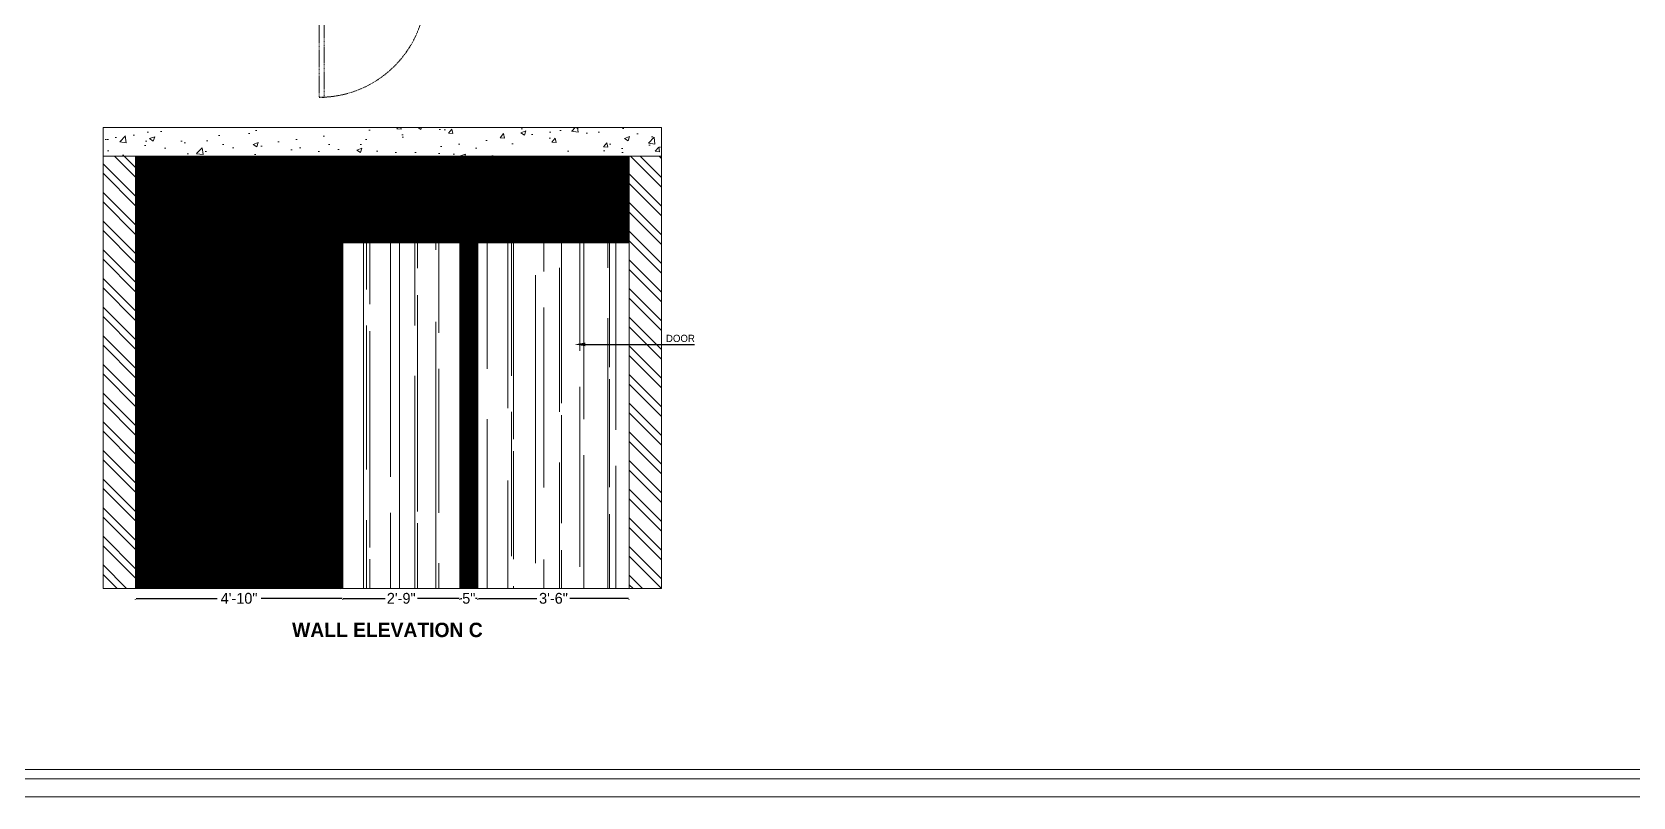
# Model space of a CAD drawing. Header units: inches. Extents: x 15448 to 46480, y -8154 to 0.
# Drawn here: x 22187.5 to 22631.8, y -4991.8 to -4779.5 of the extents above; entities that cross this region are included whole.
import ezdxf
from ezdxf import colors
from ezdxf.entities.mleader import LeaderData, LeaderLine
from ezdxf.math import Vec2, Vec3

# ---------------------------------------------------------------- set-up
doc = ezdxf.new("R2010")
doc.units = ezdxf.units.IN
doc.header["$MEASUREMENT"] = 0
doc.linetypes.add('DASHED2', pattern=[0.375, 0.25, -0.125])
doc.linetypes.add('HIDDEN', pattern=[0.375, 0.25, -0.125])
for name, color, linetype in [('A-Door-Swing', 8, 'HIDDEN'), ('furni', 253, 'Continuous'), ('IEL-HATCH-002', 7, 'Continuous')]:
    doc.layers.add(name, color=color, linetype=linetype)
doc.styles.add('b.k', font='verdana.ttf')
doc.styles.add('HEMI', font='stylu.ttf')
doc.styles.get("Standard").update_dxf_attribs({"font": 'arial.ttf'})
doc.dimstyles.new('STANDARD$0', dxfattribs={"dimscale": 0, "dimtxt": 6, "dimasz": 3, "dimexe": 2, "dimexo": 2, "dimgap": 0, "dimtad": 0, "dimtih": 1, "dimtoh": 1, "dimdec": 1, "dimzin": 0, "dimdsep": 46, "dimlunit": 4, "dimtxsty": 'b.k', "dimcen": 2.5, "dimclrd": 256, "dimclre": 256, "dimclrt": 256, "dimadec": 0, "dimazin": 0, "dimtfac": 1, "dimtdec": 1, "dimtofl": 0, "dimtmove": 2, "dimatfit": 2, "dimfxl": 1, "dimfrac": 2, "dimtolj": 1, "dimtzin": 0, "dimlwd": 9, "dimlwe": 9, "dimarcsym": 0})

# ---------------------------------------------------------------- blocks, each defined once
blk = doc.blocks.new('*D680')
at = {"color": 254, "lineweight": -2, "transparency": 16777216}
for p, q in [((22216.25, -4936.97), (22216.25, -4936.88)), ((22273.75, -4936.97), (22273.75, -4936.88))]:
    blk.add_line(p, q, dxfattribs=at)
at = {"color": 5, "lineweight": -2, "transparency": 16777216}
for p, q in [((22216.43, -4936.7), (22238.88, -4936.7)), ((22273.57, -4936.7), (22251.12, -4936.7))]:
    blk.add_line(p, q, dxfattribs=at)
at = {"color": 5, "transparency": 16777216}
for points in [[(22216.43, -4936.67), (22216.43, -4936.73), (22216.25, -4936.7)], [(22273.57, -4936.67), (22273.57, -4936.73), (22273.75, -4936.7)]]:
    blk.add_solid(points, dxfattribs=at)
at = {"layer": 'Defpoints', "color": 0, "transparency": 16777216}
for p in [(22216.25, -4933.97), (22273.75, -4933.97), (22273.75, -4936.7)]:
    blk.add_point(p, dxfattribs=at)
at = {"color": 5, "lineweight": 5, "transparency": 16777216, "insert": (22245, -4936.7), "char_height": 3, "attachment_point": 5, "style": 'HEMI'}
blk.add_mtext('\\A1;4\'-10"', dxfattribs=at)
blk = doc.blocks.new('*D681')
at = {"color": 254, "lineweight": -2, "transparency": 16777216}
for p, q in [((22273.75, -4936.97), (22273.75, -4936.88)), ((22306.25, -4936.97), (22306.25, -4936.88))]:
    blk.add_line(p, q, dxfattribs=at)
at = {"color": 5, "lineweight": -2, "transparency": 16777216}
for p, q in [((22273.93, -4936.7), (22285.51, -4936.7)), ((22306.07, -4936.7), (22294.49, -4936.7))]:
    blk.add_line(p, q, dxfattribs=at)
at = {"color": 5, "transparency": 16777216}
for points in [[(22273.93, -4936.67), (22273.93, -4936.73), (22273.75, -4936.7)], [(22306.07, -4936.67), (22306.07, -4936.73), (22306.25, -4936.7)]]:
    blk.add_solid(points, dxfattribs=at)
at = {"layer": 'Defpoints', "color": 0, "transparency": 16777216}
for p in [(22273.75, -4933.97), (22306.25, -4933.97), (22306.25, -4936.7)]:
    blk.add_point(p, dxfattribs=at)
at = {"color": 5, "lineweight": 5, "transparency": 16777216, "insert": (22290, -4936.7), "char_height": 3, "attachment_point": 5, "style": 'HEMI'}
blk.add_mtext('\\A1;2\'-9"', dxfattribs=at)
blk = doc.blocks.new('*D682')
at = {"color": 254, "lineweight": -2, "transparency": 16777216}
for p, q in [((22306.25, -4936.97), (22306.25, -4936.88)), ((22311.25, -4936.97), (22311.25, -4936.88))]:
    blk.add_line(p, q, dxfattribs=at)
at = {"color": 5, "lineweight": -2, "transparency": 16777216}
for p, q in [((22306.43, -4936.7), (22306.86, -4936.7)), ((22311.07, -4936.7), (22310.65, -4936.7))]:
    blk.add_line(p, q, dxfattribs=at)
at = {"color": 5, "transparency": 16777216}
for points in [[(22306.43, -4936.67), (22306.43, -4936.73), (22306.25, -4936.7)], [(22311.07, -4936.67), (22311.07, -4936.73), (22311.25, -4936.7)]]:
    blk.add_solid(points, dxfattribs=at)
at = {"layer": 'Defpoints', "color": 0, "transparency": 16777216}
for p in [(22306.25, -4933.97), (22311.25, -4933.97), (22311.25, -4936.7)]:
    blk.add_point(p, dxfattribs=at)
at = {"color": 5, "lineweight": 5, "transparency": 16777216, "insert": (22308.75, -4936.7), "char_height": 3, "attachment_point": 5, "style": 'HEMI'}
blk.add_mtext('\\A1;5"', dxfattribs=at)
blk = doc.blocks.new('*D683')
at = {"color": 254, "lineweight": -2, "transparency": 16777216}
for p, q in [((22311.25, -4936.97), (22311.25, -4936.88)), ((22353.25, -4936.97), (22353.25, -4936.88))]:
    blk.add_line(p, q, dxfattribs=at)
at = {"color": 5, "lineweight": -2, "transparency": 16777216}
for p, q in [((22311.43, -4936.7), (22327.67, -4936.7)), ((22353.07, -4936.7), (22336.83, -4936.7))]:
    blk.add_line(p, q, dxfattribs=at)
at = {"color": 5, "transparency": 16777216}
for points in [[(22311.43, -4936.67), (22311.43, -4936.73), (22311.25, -4936.7)], [(22353.07, -4936.67), (22353.07, -4936.73), (22353.25, -4936.7)]]:
    blk.add_solid(points, dxfattribs=at)
at = {"layer": 'Defpoints', "color": 0, "transparency": 16777216}
for p in [(22311.25, -4933.97), (22353.25, -4933.97), (22353.25, -4936.7)]:
    blk.add_point(p, dxfattribs=at)
at = {"color": 5, "lineweight": 5, "transparency": 16777216, "insert": (22332.25, -4936.7), "char_height": 3, "attachment_point": 5, "style": 'HEMI'}
blk.add_mtext('\\A1;3\'-6"', dxfattribs=at)

msp = doc.modelspace()

# ---------------------------------------------------------------- hatches: boundary and pattern name
at = {"layer": 'IEL-HATCH-002', "lineweight": 5, "true_color": 0x636466, "transparency": 33554687}
h = msp.add_hatch(dxfattribs=at)
h.set_pattern_fill('AR-CONC', color=251, scale=2)
h.set_pattern_definition([(50, (2705.883, -1094.931), (14.3452037, -1.255043), [1.5, -16.5]), (355, (2705.883, -1094.931), (-2.775027, 15.043843), [1.2, -13.2]), (100.451444, (2707.079, -1095.036), (11.570177, 13.7888), [1.274804, -14.022842]), (46.1842, (2705.883, -1090.931), (21.344827, -3.310386), [2.25, -24.75]), (96.63564, (2707.662, -1091.207), (18.693239, 19.482372), [1.912207, -21.034275]), (351.18416, (2705.883, -1090.931), (18.69324, 19.482372), [1.8, -19.8]), (21, (2707.883, -1091.931), (11.938141, -8.052378), [1.5, -16.5]), (326, (2707.883, -1091.931), (4.866307, 14.503001), [1.2, -13.2]), (71.451445, (2708.878, -1092.602), (16.804448, 6.450623), [1.274804, -14.022842]), (37.5, (2705.8833, -1094.9314), (0.2431971, 6.6578771), [0, -13.04, 0, -13.4, 0, -13.25]), (7.5, (2705.883, -1094.9314), (5.2613907, 7.8882342), [0, -7.64, 0, -12.74, 0, -5.05]), (327.5, (2701.4233, -1094.9314), (10.6764487, -0.4510974), [0, -5, 0, -15.6, 0, -20.7]), (317.5, (2699.423, -1094.931), (11.6637234, 2.0020996), [0, -6.5, 0, -10.36, 0, -14.7])])
h.paths.add_polyline_path([(22362.25, -4813.97), (22362.25, -4805.97), (22207.25, -4805.97), (22207.25, -4813.97)])
at = {"layer": 'IEL-HATCH-002', "lineweight": 5, "transparency": 33554687}
h = msp.add_hatch(dxfattribs=at)
h.set_pattern_fill('ANSI32', color=1, scale=15, angle=90)
h.set_pattern_definition([(135, (5009.5404, -1931.972), (-3.9774756, -3.9774756), []), (135, (5009.5404, -1929.3203), (-3.9774756, -3.9774756), [])])
h.paths.add_polyline_path([(22216.25, -4813.97), (22207.25, -4813.97), (22207.25, -4933.97), (22216.25, -4933.97)])
h.paths.add_polyline_path([(22353.25, -4933.97), (22362.25, -4933.97), (22362.25, -4813.97), (22353.25, -4813.97)])
at = {"layer": 'IEL-HATCH-002', "true_color": 0xf2ebe4, "transparency": 33554687}
h = msp.add_hatch(dxfattribs=at)
h.set_pattern_fill('ANSI31')
h.set_pattern_definition([(45, (5009.5404, -1931.972), (-0.08838834765, 0.08838834765), [])])
h.paths.add_polyline_path([(22273.75, -4837.97), (22306.25, -4837.97), (22306.25, -4933.97), (22311.25, -4933.97), (22311.25, -4837.97), (22353.25, -4837.97), (22353.25, -4813.97), (22216.25, -4813.97), (22216.25, -4933.97), (22273.75, -4933.97)])
at = {"layer": 'IEL-HATCH-002', "lineweight": 5, "true_color": 0x755f48, "transparency": 33554687}
h = msp.add_hatch(dxfattribs=at)
h.set_pattern_fill('AR-RROOF', color=37, scale=10, angle=90)
h.set_pattern_definition([(90, (5009.54, -1931.972), (-10, 22), [150, -20, 50, -10]), (90, (5004.54, -1918.672), (-13.3, -10), [30, -3.3, 60, -7.5]), (90, (5001.0404, -1926.972), (-6.7, 52), [80, -14, 40, -10])])
h.paths.add_polyline_path([(22273.75, -4933.97), (22306.25, -4933.97), (22306.25, -4837.97), (22273.75, -4837.97)])
h.paths.add_polyline_path([(22311.25, -4933.97), (22353.25, -4933.97), (22353.25, -4837.97), (22311.25, -4837.97)])

# ---------------------------------------------------------------- linework, layer by layer
at = {"lineweight": 5}
for p, q in [((22207.25, -4805.97), (22362.25, -4805.97)), ((22207.25, -4813.97), (22207.25, -4805.97)), ((22362.25, -4805.97), (22362.25, -4933.97)), ((22207.25, -4933.97), (22207.25, -4813.97)), ((22207.25, -4813.97), (22362.25, -4813.97)), ((22216.25, -4933.97), (22216.25, -4813.97)), ((22353.25, -4813.97), (22353.25, -4933.97)), ((22273.75, -4837.97), (22306.25, -4837.97)), ((22273.75, -4933.97), (22273.75, -4837.97)), ((22306.25, -4933.97), (22306.25, -4837.97)), ((22311.25, -4837.97), (22353.25, -4837.97)), ((22311.25, -4933.97), (22311.25, -4837.97)), ((22207.25, -4933.97), (22362.25, -4933.97))]:
    msp.add_line(p, q, dxfattribs=at)
at = {"layer": 'A-Door-Swing', "linetype": 'DASHED2', "lineweight": 5}
msp.add_lwpolyline([(22267.2, -4768.02), (22267.2, -4797.63), (22268.64, -4797.63), (22268.64, -4768.02)], close=True, dxfattribs=at)
msp.add_arc((22267.2, -4768.02), 29.61, 270, 0, dxfattribs=at)
at = {"layer": 'furni', "color": 18, "lineweight": 5, "true_color": 0x000000}
for points in [[(21965.02, -4991.83), (21965.02, -4383.07), (22816.92, -4383.07), (22816.92, -4991.83)], [(21970.09, -4986.76), (21970.09, -4388.14), (22811.85, -4388.14), (22811.85, -4986.76)], [(21972.63, -4984.22), (21972.63, -4390.68), (22809.31, -4390.68), (22809.31, -4984.22)]]:
    msp.add_lwpolyline(points, close=True, dxfattribs=at)

# ---------------------------------------------------------------- texts
at = {"color": 152, "lineweight": 5, "true_color": 0x2776bb, "insert": (22371.49, -4863.53), "char_height": 2, "width": 81.1585, "attachment_point": 3, "rotation": 0.0094, "style": 'HEMI'}
msp.add_mtext('DOOR', dxfattribs=at)
at = {"color": 1, "lineweight": 5, "insert": (22326.74, -4943.45), "char_height": 4, "width": 81.1585, "attachment_point": 3, "rotation": 0.0094, "style": 'HEMI'}
msp.add_mtext('\\pxqc;{\\fStylus BT|b1|i0|c0|p34;WALL ELEVATION C}', dxfattribs=at)

# ---------------------------------------------------------------- dimensions: what is measured, and where the dimension line sits
at = {"lineweight": 5}
for base, p1, p2, picture, middle in [((22273.75107692, -4936.69954537), (22216.25107692, -4933.9719979), (22273.75107692, -4933.9719979), '*D680', (22245.00107692, -4936.69954537)), ((22306.25107692, -4936.69954537), (22273.75107692, -4933.9719979), (22306.25107692, -4933.9719979), '*D681', (22290.00107692, -4936.69954537)), ((22311.25, -4936.7), (22306.25, -4933.97), (22311.25, -4933.97), '*D682', (22308.75, -4936.7)), ((22353.25, -4936.7), (22311.25, -4933.97), (22353.25, -4933.97), '*D683', (22332.25, -4936.7))]:
    dim = msp.add_linear_dim(base=base, p1=p1, p2=p2, dimstyle='STANDARD$0', override={"dimscale": 1, "dimtxt": 3, "dimasz": 0.18, "dimexe": 0.18, "dimexo": 3, "dimgap": 0.09, "dimdec": 0, "dimtxsty": 'HEMI', "dimcen": 0.09, "dimclrd": 5, "dimclre": 254, "dimclrt": 5, "dimtdec": 0, "dimtmove": 1, "dimatfit": 3, "dimfxl": 0.03937, "dimfrac": 0, "dimlwd": 65534, "dimlwe": 65534, "dimarcsym": 1}, dxfattribs=at)
    dim.commit()
    dim.dimension.update_dxf_attribs({"geometry": picture, "text_midpoint": middle})

# ---------------------------------------------------------------- leaders
at = {"color": 152, "lineweight": 5, "true_color": 0x2776bb}
ml = msp.add_multileader_mtext('Standard', dxfattribs=at)
ml.set_content('', color=(39, 118, 187))
ml.set_leader_properties()
ml.build(insert=Vec2(0, 0))
ml.multileader.update_dxf_attribs({"text_right_attachment_type": 6, "dogleg_length": 0.36, "arrow_head_size": 3})
ctx = ml.context
ctx.base_point, ctx.char_height, ctx.arrow_head_size, ctx.landing_gap_size, ctx.plane_origin = Vec3(22371.39, -4866.21), 0.18, 3, 0.09, Vec3(22322.02, -4866.21)
ctx.right_attachment = 6
notes = []
notes.append((ctx, [(0, (1, 1, 0), (22371.03, -4866.21), (1, 0), 0.36, [(0, [(22338.05, -4866.21)], 0, [])])]))
ctx.mtext.insert, ctx.mtext.flow_direction = Vec3(22371.48, -4866.12), 5
for ctx, leaders in notes:
    for number, flags, end, landing, length, lines in leaders:
        leader = LeaderData()
        leader.index, (leader.has_last_leader_line, leader.has_dogleg_vector, leader.attachment_direction) = number, flags
        leader.last_leader_point, leader.dogleg_vector, leader.dogleg_length = Vec3(end), Vec3(landing), length
        for number, points, colour, breaks in lines:
            line = LeaderLine()
            line.index, line.vertices, line.color, line.breaks = number, Vec3.list(points), colors.encode_raw_color(colour), breaks
            leader.lines.append(line)
        ctx.leaders.append(leader)

doc.saveas('drawing.dxf')
